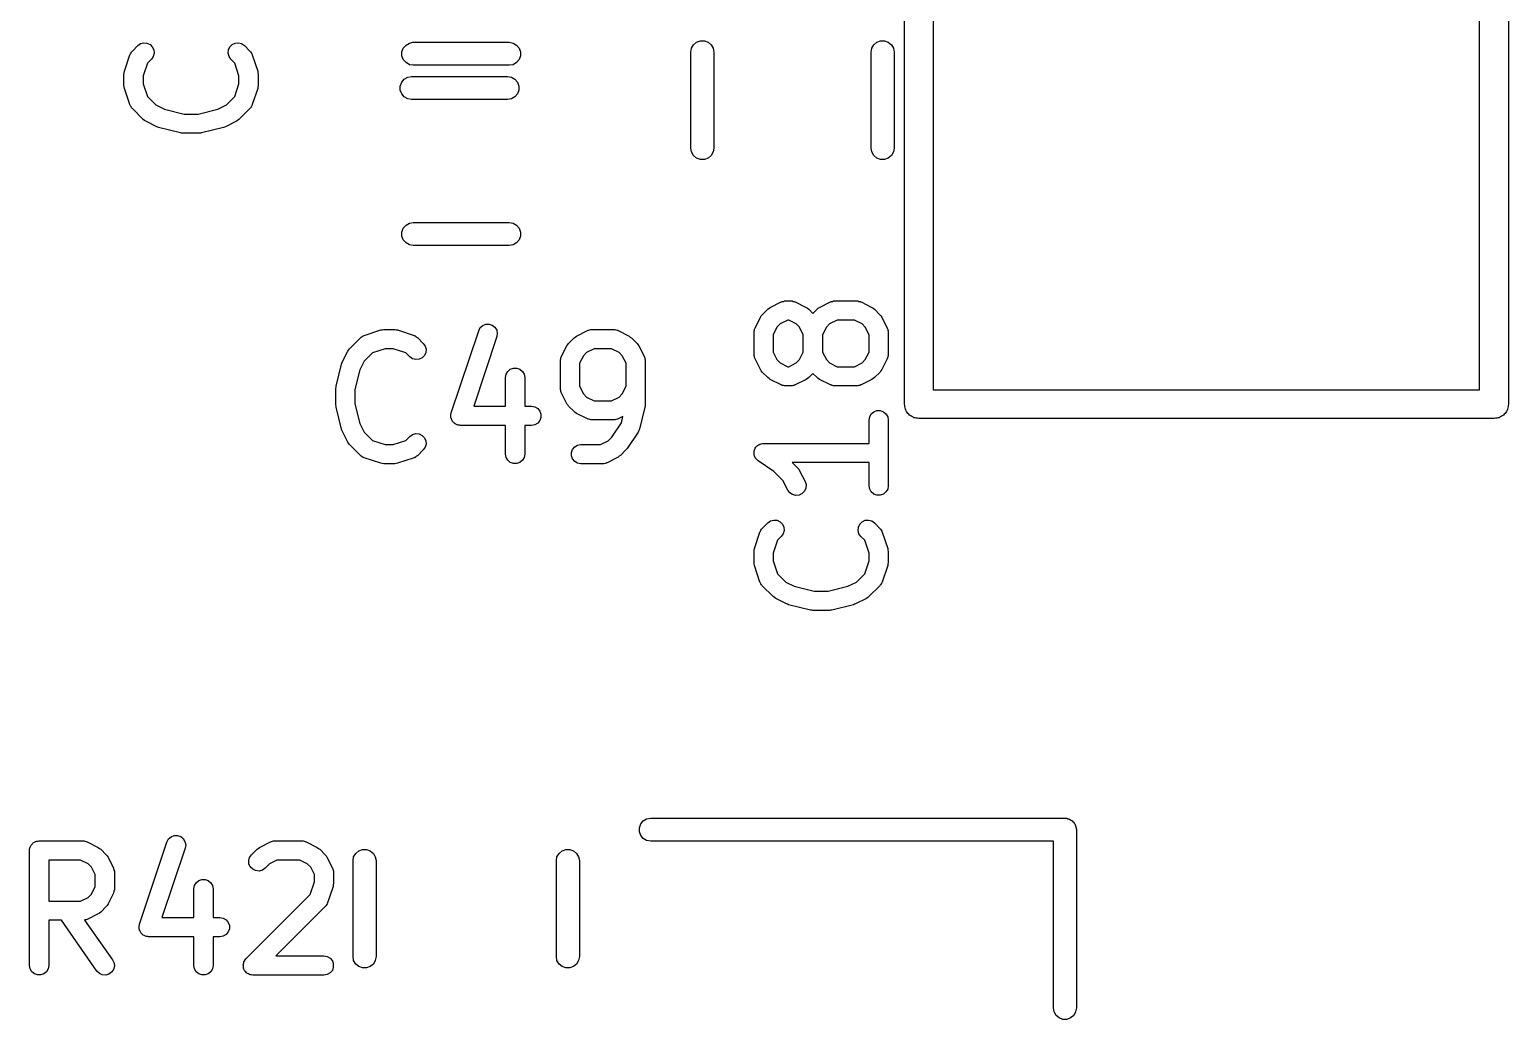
# Model space of a CAD drawing. Extents: x 83.4 to 168.1, y -157.3 to -85.4.
# Drawn here: x 136.38 to 144.09, y -113.02 to -107.85 of the extents above; entities that cross this region are included whole.
import ezdxf

# ---------------------------------------------------------------- set-up
doc = ezdxf.new("R2010")
doc.units = 0
doc.header["$MEASUREMENT"] = 0
doc.layers.add('BLACK', color=7, linetype='CONTINUOUS')

msp = doc.modelspace()

# ---------------------------------------------------------------- linework, layer by layer
at = {"layer": 'Black'}
for p, q in [((141.09, -104.882), (141.09, -109.732)), ((143.94, -109.732), (143.94, -104.882)), ((144.09, -104.807), (144.09, -109.807)), ((140.94, -109.807), (140.94, -106.358)), ((136.91, -107.97), (136.912, -107.968)), ((136.912, -107.968), (136.914, -107.966)), ((136.914, -107.966), (136.942, -107.937)), ((136.942, -107.937), (136.956, -107.927)), ((136.956, -107.927), (136.973, -107.923)), ((136.973, -107.923), (136.99, -107.924)), ((136.99, -107.924), (137.006, -107.931)), ((137.006, -107.931), (137.018, -107.944)), ((137.018, -107.944), (137.026, -107.959)), ((137.026, -107.959), (137.027, -107.977)), ((137.413, -107.977), (137.415, -107.959)), ((137.415, -107.959), (137.422, -107.944)), ((137.422, -107.944), (137.434, -107.931)), ((137.434, -107.931), (137.45, -107.924)), ((137.45, -107.924), (137.468, -107.923)), ((137.468, -107.923), (137.484, -107.927)), ((137.484, -107.927), (137.499, -107.937)), ((137.499, -107.937), (137.527, -107.966)), ((137.527, -107.966), (137.529, -107.968)), ((137.529, -107.968), (137.531, -107.97)), ((138.32, -107.97), (138.327, -107.95)), ((138.327, -107.95), (138.341, -107.934)), ((138.341, -107.934), (138.359, -107.924)), ((138.359, -107.924), (138.379, -107.92)), ((138.379, -107.92), (138.879, -107.92)), ((138.879, -107.92), (138.9, -107.924)), ((138.9, -107.924), (138.918, -107.934)), ((138.918, -107.934), (138.931, -107.95)), ((138.931, -107.95), (138.938, -107.97)), ((139.826, -107.972), (139.83, -107.951)), ((139.83, -107.951), (139.841, -107.933)), ((139.841, -107.933), (139.856, -107.92)), ((139.856, -107.92), (139.876, -107.913)), ((139.876, -107.913), (139.897, -107.913)), ((139.897, -107.913), (139.916, -107.92)), ((139.916, -107.92), (139.932, -107.933)), ((139.932, -107.933), (139.943, -107.951)), ((139.943, -107.951), (139.946, -107.972)), ((140.766, -107.972), (140.77, -107.951)), ((140.77, -107.951), (140.781, -107.933)), ((140.781, -107.933), (140.796, -107.92)), ((140.796, -107.92), (140.816, -107.913)), ((140.816, -107.913), (140.837, -107.913)), ((140.837, -107.913), (140.856, -107.92)), ((140.856, -107.92), (140.872, -107.933)), ((140.872, -107.933), (140.883, -107.951)), ((140.883, -107.951), (140.886, -107.972)), ((136.873, -108.071), (136.901, -107.985)), ((136.901, -107.985), (136.903, -107.983)), ((136.903, -107.983), (136.904, -107.98)), ((136.904, -107.98), (136.907, -107.975)), ((136.907, -107.975), (136.91, -107.97)), ((136.993, -108.028), (136.97, -108.095)), ((137.013, -108.008), (136.993, -108.028)), ((137.023, -107.994), (137.013, -108.008)), ((137.027, -107.977), (137.023, -107.994)), ((137.418, -107.994), (137.413, -107.977)), ((137.428, -108.008), (137.418, -107.994)), ((137.448, -108.028), (137.428, -108.008)), ((137.47, -108.095), (137.448, -108.028)), ((137.531, -107.97), (137.534, -107.975)), ((137.534, -107.975), (137.537, -107.98)), ((137.537, -107.98), (137.538, -107.983)), ((137.538, -107.983), (137.539, -107.985)), ((137.539, -107.985), (137.568, -108.071)), ((138.32, -107.991), (138.32, -107.97)), ((138.327, -108.01), (138.32, -107.991)), ((138.341, -108.026), (138.327, -108.01)), ((138.359, -108.037), (138.341, -108.026)), ((138.379, -108.04), (138.359, -108.037)), ((138.879, -108.04), (138.379, -108.04)), ((138.9, -108.037), (138.879, -108.04)), ((138.918, -108.026), (138.9, -108.037)), ((138.931, -108.01), (138.918, -108.026)), ((138.938, -107.991), (138.931, -108.01)), ((138.938, -107.97), (138.938, -107.991)), ((139.826, -108.472), (139.826, -107.972)), ((139.946, -107.972), (139.946, -108.472)), ((140.766, -108.472), (140.766, -107.972)), ((140.886, -107.972), (140.886, -108.472)), ((136.87, -108.087), (136.872, -108.079)), ((136.87, -108.144), (136.87, -108.087)), ((136.872, -108.079), (136.873, -108.071)), ((136.97, -108.095), (136.97, -108.136)), ((137.47, -108.136), (137.47, -108.095)), ((137.568, -108.071), (137.569, -108.079)), ((137.569, -108.079), (137.57, -108.087)), ((137.57, -108.087), (137.57, -108.144)), ((138.319, -108.128), (138.332, -108.112)), ((138.332, -108.112), (138.35, -108.102)), ((138.35, -108.102), (138.37, -108.098)), ((138.37, -108.098), (138.87, -108.098)), ((138.87, -108.098), (138.891, -108.102)), ((138.891, -108.102), (138.909, -108.112)), ((138.909, -108.112), (138.922, -108.128)), ((136.872, -108.152), (136.87, -108.144)), ((136.873, -108.16), (136.872, -108.152)), ((136.901, -108.245), (136.873, -108.16)), ((136.97, -108.136), (136.993, -108.203)), ((137.448, -108.203), (137.47, -108.136)), ((137.568, -108.16), (137.539, -108.245)), ((137.569, -108.152), (137.568, -108.16)), ((137.57, -108.144), (137.569, -108.152)), ((138.311, -108.148), (138.319, -108.128)), ((138.311, -108.169), (138.311, -108.148)), ((138.319, -108.188), (138.311, -108.169)), ((138.332, -108.204), (138.319, -108.188)), ((138.922, -108.188), (138.909, -108.204)), ((138.922, -108.128), (138.93, -108.148)), ((138.93, -108.169), (138.922, -108.188)), ((138.93, -108.148), (138.93, -108.169)), ((136.903, -108.248), (136.901, -108.245)), ((136.904, -108.251), (136.903, -108.248)), ((136.907, -108.255), (136.904, -108.251)), ((136.91, -108.261), (136.907, -108.255)), ((136.912, -108.263), (136.91, -108.261)), ((136.914, -108.265), (136.912, -108.263)), ((136.971, -108.322), (136.914, -108.265)), ((136.993, -108.203), (137.036, -108.246)), ((137.036, -108.246), (137.081, -108.268)), ((137.081, -108.268), (137.184, -108.294)), ((137.257, -108.294), (137.36, -108.268)), ((137.36, -108.268), (137.405, -108.246)), ((137.405, -108.246), (137.448, -108.203)), ((137.527, -108.265), (137.47, -108.322)), ((137.529, -108.263), (137.527, -108.265)), ((137.531, -108.261), (137.529, -108.263)), ((137.534, -108.255), (137.531, -108.261)), ((137.537, -108.251), (137.534, -108.255)), ((137.538, -108.248), (137.537, -108.251)), ((137.539, -108.245), (137.538, -108.248)), ((138.35, -108.215), (138.332, -108.204)), ((138.37, -108.218), (138.35, -108.215)), ((138.87, -108.218), (138.37, -108.218)), ((138.891, -108.215), (138.87, -108.218)), ((138.909, -108.204), (138.891, -108.215)), ((136.977, -108.327), (136.971, -108.322)), ((136.984, -108.331), (136.977, -108.327)), ((137.041, -108.36), (136.984, -108.331)), ((137.184, -108.294), (137.257, -108.294)), ((137.457, -108.331), (137.4, -108.36)), ((137.463, -108.327), (137.457, -108.331)), ((137.47, -108.322), (137.463, -108.327)), ((137.046, -108.362), (137.041, -108.36)), ((137.051, -108.364), (137.046, -108.362)), ((137.165, -108.392), (137.051, -108.364)), ((137.171, -108.393), (137.165, -108.392)), ((137.177, -108.394), (137.171, -108.393)), ((137.263, -108.394), (137.177, -108.394)), ((137.269, -108.393), (137.263, -108.394)), ((137.275, -108.392), (137.269, -108.393)), ((137.39, -108.364), (137.275, -108.392)), ((137.395, -108.362), (137.39, -108.364)), ((137.4, -108.36), (137.395, -108.362)), ((139.83, -108.492), (139.826, -108.472)), ((139.841, -108.51), (139.83, -108.492)), ((139.943, -108.492), (139.932, -108.51)), ((139.946, -108.472), (139.943, -108.492)), ((140.77, -108.492), (140.766, -108.472)), ((140.781, -108.51), (140.77, -108.492)), ((140.883, -108.492), (140.872, -108.51)), ((140.886, -108.472), (140.883, -108.492)), ((139.856, -108.524), (139.841, -108.51)), ((139.876, -108.531), (139.856, -108.524)), ((139.897, -108.531), (139.876, -108.531)), ((139.916, -108.524), (139.897, -108.531)), ((139.932, -108.51), (139.916, -108.524)), ((140.796, -108.524), (140.781, -108.51)), ((140.816, -108.531), (140.796, -108.524)), ((140.837, -108.531), (140.816, -108.531)), ((140.856, -108.524), (140.837, -108.531)), ((140.872, -108.51), (140.856, -108.524)), ((138.32, -108.91), (138.327, -108.89)), ((138.327, -108.89), (138.341, -108.874)), ((138.341, -108.874), (138.359, -108.864)), ((138.359, -108.864), (138.379, -108.86)), ((138.379, -108.86), (138.879, -108.86)), ((138.879, -108.86), (138.9, -108.864)), ((138.9, -108.864), (138.918, -108.874)), ((138.918, -108.874), (138.931, -108.89)), ((138.931, -108.89), (138.938, -108.91)), ((138.32, -108.931), (138.32, -108.91)), ((138.327, -108.95), (138.32, -108.931)), ((138.341, -108.966), (138.327, -108.95)), ((138.359, -108.977), (138.341, -108.966)), ((138.918, -108.966), (138.9, -108.977)), ((138.931, -108.95), (138.918, -108.966)), ((138.938, -108.931), (138.931, -108.95)), ((138.938, -108.91), (138.938, -108.931)), ((138.379, -108.98), (138.359, -108.977)), ((138.879, -108.98), (138.379, -108.98)), ((138.9, -108.977), (138.879, -108.98)), ((140.24, -109.303), (140.298, -109.274)), ((140.298, -109.274), (140.3, -109.273)), ((140.3, -109.273), (140.303, -109.272)), ((140.303, -109.272), (140.309, -109.271)), ((140.309, -109.271), (140.314, -109.269)), ((140.314, -109.269), (140.317, -109.269)), ((140.317, -109.269), (140.32, -109.269)), ((140.32, -109.269), (140.349, -109.269)), ((140.349, -109.269), (140.351, -109.269)), ((140.351, -109.269), (140.354, -109.269)), ((140.354, -109.269), (140.36, -109.271)), ((140.36, -109.271), (140.366, -109.272)), ((140.366, -109.272), (140.368, -109.273)), ((140.368, -109.273), (140.371, -109.274)), ((140.371, -109.274), (140.428, -109.303)), ((140.498, -109.303), (140.555, -109.274)), ((140.555, -109.274), (140.558, -109.273)), ((140.558, -109.273), (140.56, -109.272)), ((140.56, -109.272), (140.566, -109.271)), ((140.566, -109.271), (140.571, -109.269)), ((140.571, -109.269), (140.574, -109.269)), ((140.574, -109.269), (140.577, -109.269)), ((140.577, -109.269), (140.691, -109.269)), ((140.691, -109.269), (140.694, -109.269)), ((140.694, -109.269), (140.697, -109.269)), ((140.697, -109.269), (140.703, -109.271)), ((140.703, -109.271), (140.709, -109.272)), ((140.709, -109.272), (140.711, -109.273)), ((140.711, -109.273), (140.714, -109.274)), ((140.714, -109.274), (140.771, -109.303)), ((140.161, -109.411), (140.19, -109.354)), ((140.19, -109.354), (140.194, -109.347)), ((140.194, -109.347), (140.199, -109.341)), ((140.199, -109.341), (140.228, -109.312)), ((140.228, -109.312), (140.234, -109.307)), ((140.234, -109.307), (140.24, -109.303)), ((140.428, -109.303), (140.435, -109.307)), ((140.435, -109.307), (140.441, -109.312)), ((140.441, -109.312), (140.463, -109.334)), ((140.463, -109.334), (140.485, -109.312)), ((140.485, -109.312), (140.491, -109.307)), ((140.491, -109.307), (140.498, -109.303)), ((140.771, -109.303), (140.777, -109.307)), ((140.777, -109.307), (140.784, -109.312)), ((140.784, -109.312), (140.812, -109.341)), ((140.812, -109.341), (140.817, -109.347)), ((140.817, -109.347), (140.822, -109.354)), ((140.822, -109.354), (140.85, -109.411)), ((138.123, -109.449), (138.209, -109.42)), ((138.209, -109.42), (138.217, -109.419)), ((138.217, -109.419), (138.225, -109.418)), ((138.225, -109.418), (138.282, -109.418)), ((138.282, -109.418), (138.29, -109.419)), ((138.29, -109.419), (138.297, -109.42)), ((138.297, -109.42), (138.383, -109.449)), ((138.577, -109.852), (138.72, -109.424)), ((138.72, -109.424), (138.728, -109.408)), ((138.728, -109.408), (138.741, -109.397)), ((138.741, -109.397), (138.757, -109.39)), ((138.757, -109.39), (138.775, -109.39)), ((138.775, -109.39), (138.791, -109.395)), ((138.791, -109.395), (138.805, -109.406)), ((138.805, -109.406), (138.814, -109.421)), ((138.814, -109.421), (138.817, -109.438)), ((139.231, -109.452), (139.288, -109.423)), ((139.288, -109.423), (139.291, -109.422)), ((139.291, -109.422), (139.293, -109.421)), ((139.293, -109.421), (139.299, -109.42)), ((139.299, -109.42), (139.305, -109.418)), ((139.305, -109.418), (139.307, -109.418)), ((139.307, -109.418), (139.31, -109.418)), ((139.31, -109.418), (139.425, -109.418)), ((139.425, -109.418), (139.427, -109.418)), ((139.427, -109.418), (139.43, -109.418)), ((139.43, -109.418), (139.436, -109.42)), ((139.436, -109.42), (139.442, -109.421)), ((139.442, -109.421), (139.444, -109.422)), ((139.444, -109.422), (139.447, -109.423)), ((139.447, -109.423), (139.504, -109.452)), ((140.156, -109.427), (140.158, -109.422)), ((140.156, -109.43), (140.156, -109.427)), ((140.156, -109.433), (140.156, -109.43)), ((140.156, -109.547), (140.156, -109.433)), ((140.158, -109.422), (140.159, -109.416)), ((140.159, -109.416), (140.16, -109.413)), ((140.16, -109.413), (140.161, -109.411)), ((140.275, -109.405), (140.256, -109.445)), ((140.292, -109.388), (140.275, -109.405)), ((140.332, -109.369), (140.292, -109.388)), ((140.337, -109.369), (140.332, -109.369)), ((140.376, -109.388), (140.337, -109.369)), ((140.393, -109.406), (140.376, -109.388)), ((140.413, -109.445), (140.393, -109.406)), ((140.533, -109.406), (140.513, -109.445)), ((140.55, -109.388), (140.533, -109.406)), ((140.589, -109.369), (140.55, -109.388)), ((140.68, -109.369), (140.589, -109.369)), ((140.719, -109.388), (140.68, -109.369)), ((140.736, -109.406), (140.719, -109.388)), ((140.756, -109.445), (140.736, -109.406)), ((140.85, -109.411), (140.851, -109.413)), ((140.851, -109.413), (140.853, -109.416)), ((140.853, -109.416), (140.854, -109.422)), ((140.854, -109.422), (140.855, -109.427)), ((140.855, -109.427), (140.855, -109.43)), ((140.855, -109.43), (140.856, -109.433)), ((140.856, -109.433), (140.856, -109.547)), ((138.046, -109.518), (138.103, -109.461)), ((138.103, -109.461), (138.106, -109.459)), ((138.106, -109.459), (138.108, -109.457)), ((138.108, -109.457), (138.113, -109.455)), ((138.113, -109.455), (138.118, -109.451)), ((138.118, -109.451), (138.12, -109.45)), ((138.12, -109.45), (138.123, -109.449)), ((138.383, -109.449), (138.386, -109.45)), ((138.386, -109.45), (138.389, -109.451)), ((138.389, -109.451), (138.393, -109.455)), ((138.393, -109.455), (138.398, -109.457)), ((138.398, -109.457), (138.4, -109.459)), ((138.4, -109.459), (138.403, -109.461)), ((138.403, -109.461), (138.431, -109.49)), ((138.431, -109.49), (138.441, -109.504)), ((138.441, -109.504), (138.446, -109.521)), ((138.815, -109.455), (138.694, -109.818)), ((138.817, -109.438), (138.815, -109.455)), ((139.151, -109.56), (139.18, -109.503)), ((139.18, -109.503), (139.185, -109.496)), ((139.185, -109.496), (139.189, -109.49)), ((139.189, -109.49), (139.218, -109.461)), ((139.218, -109.461), (139.224, -109.457)), ((139.224, -109.457), (139.231, -109.452)), ((139.504, -109.452), (139.51, -109.457)), ((139.51, -109.457), (139.517, -109.461)), ((139.517, -109.461), (139.546, -109.49)), ((139.546, -109.49), (139.55, -109.496)), ((139.55, -109.496), (139.555, -109.503)), ((139.555, -109.503), (139.584, -109.56)), ((140.256, -109.445), (140.256, -109.536)), ((140.413, -109.536), (140.413, -109.445)), ((140.513, -109.445), (140.513, -109.536)), ((140.756, -109.536), (140.756, -109.445)), ((138.008, -109.588), (138.037, -109.531)), ((138.037, -109.531), (138.042, -109.525)), ((138.042, -109.525), (138.046, -109.518)), ((138.123, -109.583), (138.1, -109.628)), ((138.166, -109.54), (138.123, -109.583)), ((138.233, -109.518), (138.166, -109.54)), ((138.274, -109.518), (138.233, -109.518)), ((138.34, -109.54), (138.274, -109.518)), ((138.361, -109.56), (138.34, -109.54)), ((138.375, -109.57), (138.361, -109.56)), ((138.392, -109.575), (138.375, -109.57)), ((138.409, -109.573), (138.392, -109.575)), ((138.425, -109.566), (138.409, -109.573)), ((138.437, -109.554), (138.425, -109.566)), ((138.444, -109.538), (138.437, -109.554)), ((138.446, -109.521), (138.444, -109.538)), ((139.146, -109.576), (139.148, -109.571)), ((139.146, -109.579), (139.146, -109.576)), ((139.146, -109.582), (139.146, -109.579)), ((139.146, -109.725), (139.146, -109.582)), ((139.148, -109.571), (139.149, -109.565)), ((139.149, -109.565), (139.15, -109.563)), ((139.15, -109.563), (139.151, -109.56)), ((139.266, -109.555), (139.246, -109.594)), ((139.283, -109.538), (139.266, -109.555)), ((139.322, -109.518), (139.283, -109.538)), ((139.413, -109.518), (139.322, -109.518)), ((139.452, -109.538), (139.413, -109.518)), ((139.469, -109.555), (139.452, -109.538)), ((139.489, -109.594), (139.469, -109.555)), ((139.584, -109.56), (139.584, -109.563)), ((139.584, -109.563), (139.586, -109.565)), ((139.586, -109.565), (139.587, -109.571)), ((139.587, -109.571), (139.589, -109.576)), ((139.589, -109.576), (139.588, -109.579)), ((139.588, -109.579), (139.589, -109.582)), ((139.589, -109.582), (139.589, -109.811)), ((140.156, -109.55), (140.156, -109.547)), ((140.156, -109.553), (140.156, -109.55)), ((140.158, -109.559), (140.156, -109.553)), ((140.159, -109.564), (140.158, -109.559)), ((140.16, -109.567), (140.159, -109.564)), ((140.161, -109.57), (140.16, -109.567)), ((140.19, -109.627), (140.161, -109.57)), ((140.256, -109.536), (140.275, -109.575)), ((140.275, -109.575), (140.292, -109.592)), ((140.376, -109.592), (140.393, -109.575)), ((140.393, -109.575), (140.413, -109.536)), ((140.513, -109.536), (140.533, -109.575)), ((140.533, -109.575), (140.55, -109.592)), ((140.719, -109.592), (140.736, -109.575)), ((140.736, -109.575), (140.756, -109.536)), ((140.85, -109.57), (140.822, -109.627)), ((140.851, -109.567), (140.85, -109.57)), ((140.853, -109.564), (140.851, -109.567)), ((140.854, -109.559), (140.853, -109.564)), ((140.855, -109.553), (140.854, -109.559)), ((140.856, -109.547), (140.855, -109.55)), ((140.855, -109.55), (140.855, -109.553)), ((137.976, -109.713), (138.005, -109.599)), ((138.005, -109.599), (138.007, -109.594)), ((138.007, -109.594), (138.008, -109.588)), ((138.1, -109.628), (138.075, -109.731)), ((138.86, -109.668), (138.863, -109.651)), ((138.863, -109.651), (138.872, -109.636)), ((138.872, -109.636), (138.885, -109.625)), ((138.885, -109.625), (138.902, -109.619)), ((138.902, -109.619), (138.919, -109.619)), ((138.919, -109.619), (138.935, -109.625)), ((138.935, -109.625), (138.949, -109.636)), ((138.949, -109.636), (138.957, -109.651)), ((138.957, -109.651), (138.96, -109.668)), ((139.246, -109.594), (139.246, -109.713)), ((139.489, -109.713), (139.489, -109.594)), ((140.194, -109.633), (140.19, -109.627)), ((140.199, -109.64), (140.194, -109.633)), ((140.228, -109.668), (140.199, -109.64)), ((140.292, -109.592), (140.332, -109.612)), ((140.332, -109.612), (140.337, -109.612)), ((140.337, -109.612), (140.376, -109.592)), ((140.463, -109.647), (140.441, -109.668)), ((140.485, -109.668), (140.463, -109.647)), ((140.55, -109.592), (140.589, -109.612)), ((140.589, -109.612), (140.68, -109.612)), ((140.68, -109.612), (140.719, -109.592)), ((140.813, -109.64), (140.784, -109.668)), ((140.817, -109.633), (140.813, -109.64)), ((140.822, -109.627), (140.817, -109.633)), ((137.975, -109.725), (137.976, -109.719)), ((137.975, -109.811), (137.975, -109.725)), ((137.976, -109.719), (137.976, -109.713)), ((138.075, -109.731), (138.075, -109.805)), ((138.86, -109.818), (138.86, -109.668)), ((138.96, -109.668), (138.96, -109.818)), ((139.146, -109.728), (139.146, -109.725)), ((139.146, -109.731), (139.146, -109.728)), ((139.148, -109.736), (139.146, -109.731)), ((139.149, -109.742), (139.148, -109.736)), ((139.246, -109.713), (139.266, -109.753)), ((139.469, -109.753), (139.489, -109.713)), ((140.234, -109.673), (140.228, -109.668)), ((140.24, -109.678), (140.234, -109.673)), ((140.298, -109.706), (140.24, -109.678)), ((140.3, -109.707), (140.298, -109.706)), ((140.303, -109.709), (140.3, -109.707)), ((140.309, -109.71), (140.303, -109.709)), ((140.314, -109.711), (140.309, -109.71)), ((140.317, -109.711), (140.314, -109.711)), ((140.32, -109.712), (140.317, -109.711)), ((140.349, -109.712), (140.32, -109.712)), ((140.351, -109.711), (140.349, -109.712)), ((140.354, -109.711), (140.351, -109.711)), ((140.36, -109.71), (140.354, -109.711)), ((140.366, -109.709), (140.36, -109.71)), ((140.368, -109.707), (140.366, -109.709)), ((140.371, -109.706), (140.368, -109.707)), ((140.428, -109.678), (140.371, -109.706)), ((140.435, -109.673), (140.428, -109.678)), ((140.441, -109.668), (140.435, -109.673)), ((140.491, -109.673), (140.485, -109.668)), ((140.498, -109.678), (140.491, -109.673)), ((140.555, -109.706), (140.498, -109.678)), ((140.558, -109.707), (140.555, -109.706)), ((140.56, -109.709), (140.558, -109.707)), ((140.566, -109.71), (140.56, -109.709)), ((140.571, -109.711), (140.566, -109.71)), ((140.574, -109.711), (140.571, -109.711)), ((140.577, -109.712), (140.574, -109.711)), ((140.691, -109.712), (140.577, -109.712)), ((140.694, -109.711), (140.691, -109.712)), ((140.697, -109.711), (140.694, -109.711)), ((140.703, -109.71), (140.697, -109.711)), ((140.709, -109.709), (140.703, -109.71)), ((140.711, -109.707), (140.709, -109.709)), ((140.714, -109.706), (140.711, -109.707)), ((140.771, -109.678), (140.714, -109.706)), ((140.777, -109.673), (140.771, -109.678)), ((140.784, -109.668), (140.777, -109.673)), ((141.09, -109.732), (143.94, -109.732)), ((137.976, -109.817), (137.975, -109.811)), ((137.976, -109.823), (137.976, -109.817)), ((138.075, -109.805), (138.1, -109.908)), ((138.694, -109.818), (138.86, -109.818)), ((138.96, -109.818), (138.996, -109.818)), ((138.996, -109.818), (139.013, -109.821)), ((139.15, -109.745), (139.149, -109.742)), ((139.151, -109.747), (139.15, -109.745)), ((139.18, -109.805), (139.151, -109.747)), ((139.185, -109.811), (139.18, -109.805)), ((139.189, -109.818), (139.185, -109.811)), ((139.218, -109.846), (139.189, -109.818)), ((139.266, -109.753), (139.283, -109.77)), ((139.283, -109.77), (139.322, -109.789)), ((139.322, -109.789), (139.413, -109.789)), ((139.413, -109.789), (139.452, -109.77)), ((139.452, -109.77), (139.469, -109.753)), ((139.588, -109.817), (139.587, -109.823)), ((139.589, -109.811), (139.588, -109.817)), ((140.942, -109.814), (140.94, -109.807)), ((140.942, -109.82), (140.942, -109.814)), ((144.09, -109.807), (144.089, -109.814)), ((144.089, -109.814), (144.089, -109.82)), ((138.005, -109.937), (137.976, -109.823)), ((138.575, -109.859), (138.577, -109.856)), ((138.575, -109.864), (138.575, -109.859)), ((138.575, -109.869), (138.575, -109.864)), ((138.575, -109.873), (138.575, -109.869)), ((138.575, -109.877), (138.575, -109.873)), ((138.577, -109.881), (138.575, -109.877)), ((138.577, -109.856), (138.577, -109.852)), ((138.578, -109.886), (138.577, -109.881)), ((138.58, -109.889), (138.578, -109.886)), ((138.581, -109.893), (138.58, -109.889)), ((138.584, -109.897), (138.581, -109.893)), ((139.013, -109.821), (139.028, -109.83)), ((139.028, -109.83), (139.039, -109.843)), ((139.039, -109.893), (139.028, -109.906)), ((139.039, -109.843), (139.045, -109.859)), ((139.045, -109.877), (139.039, -109.893)), ((139.045, -109.859), (139.045, -109.877)), ((139.224, -109.851), (139.218, -109.846)), ((139.231, -109.855), (139.224, -109.851)), ((139.288, -109.884), (139.231, -109.855)), ((139.291, -109.885), (139.288, -109.884)), ((139.293, -109.886), (139.291, -109.885)), ((139.299, -109.887), (139.293, -109.886)), ((139.305, -109.889), (139.299, -109.887)), ((139.307, -109.889), (139.305, -109.889)), ((139.31, -109.889), (139.307, -109.889)), ((139.425, -109.889), (139.31, -109.889)), ((139.427, -109.889), (139.425, -109.889)), ((139.43, -109.889), (139.427, -109.889)), ((139.436, -109.887), (139.43, -109.889)), ((139.442, -109.886), (139.436, -109.887)), ((139.444, -109.885), (139.442, -109.886)), ((139.447, -109.884), (139.444, -109.885)), ((139.472, -109.871), (139.447, -109.884)), ((139.464, -109.905), (139.472, -109.871)), ((139.587, -109.823), (139.559, -109.937)), ((140.756, -109.89), (140.759, -109.873)), ((140.756, -110.012), (140.756, -109.89)), ((140.759, -109.873), (140.767, -109.858)), ((140.767, -109.858), (140.781, -109.847)), ((140.781, -109.847), (140.797, -109.841)), ((140.797, -109.841), (140.814, -109.841)), ((140.814, -109.841), (140.831, -109.847)), ((140.831, -109.847), (140.844, -109.858)), ((140.844, -109.858), (140.853, -109.873)), ((140.853, -109.873), (140.856, -109.89)), ((140.856, -109.89), (140.856, -110.233)), ((140.944, -109.826), (140.942, -109.82)), ((140.945, -109.833), (140.944, -109.826)), ((140.948, -109.839), (140.945, -109.833)), ((140.951, -109.845), (140.948, -109.839)), ((140.955, -109.85), (140.951, -109.845)), ((140.958, -109.855), (140.955, -109.85)), ((140.963, -109.86), (140.958, -109.855)), ((140.967, -109.865), (140.963, -109.86)), ((140.973, -109.868), (140.967, -109.865)), ((140.978, -109.872), (140.973, -109.868)), ((140.984, -109.874), (140.978, -109.872)), ((140.99, -109.878), (140.984, -109.874)), ((140.996, -109.879), (140.99, -109.878)), ((141.002, -109.881), (140.996, -109.879)), ((141.009, -109.881), (141.002, -109.881)), ((141.015, -109.882), (141.009, -109.881)), ((144.015, -109.882), (141.015, -109.882)), ((144.022, -109.881), (144.015, -109.882)), ((144.029, -109.881), (144.022, -109.881)), ((144.035, -109.879), (144.029, -109.881)), ((144.041, -109.878), (144.035, -109.879)), ((144.047, -109.874), (144.041, -109.878)), ((144.053, -109.872), (144.047, -109.874)), ((144.058, -109.868), (144.053, -109.872)), ((144.064, -109.865), (144.058, -109.868)), ((144.068, -109.86), (144.064, -109.865)), ((144.073, -109.855), (144.068, -109.86)), ((144.076, -109.85), (144.073, -109.855)), ((144.08, -109.845), (144.076, -109.85)), ((144.083, -109.839), (144.08, -109.845)), ((144.086, -109.833), (144.083, -109.839)), ((144.087, -109.826), (144.086, -109.833)), ((144.089, -109.82), (144.087, -109.826)), ((138.007, -109.942), (138.005, -109.937)), ((138.008, -109.947), (138.007, -109.942)), ((138.037, -110.005), (138.008, -109.947)), ((138.1, -109.908), (138.123, -109.953)), ((138.123, -109.953), (138.166, -109.996)), ((138.361, -109.975), (138.375, -109.965)), ((138.375, -109.965), (138.392, -109.961)), ((138.392, -109.961), (138.409, -109.962)), ((138.409, -109.962), (138.425, -109.97)), ((138.425, -109.97), (138.437, -109.982)), ((138.587, -109.901), (138.584, -109.897)), ((138.59, -109.903), (138.587, -109.901)), ((138.592, -109.906), (138.59, -109.903)), ((138.597, -109.909), (138.592, -109.906)), ((138.601, -109.912), (138.597, -109.909)), ((138.604, -109.913), (138.601, -109.912)), ((138.607, -109.915), (138.604, -109.913)), ((138.612, -109.916), (138.607, -109.915)), ((138.617, -109.917), (138.612, -109.916)), ((138.621, -109.917), (138.617, -109.917)), ((138.625, -109.918), (138.621, -109.917)), ((138.86, -109.918), (138.625, -109.918)), ((138.86, -110.068), (138.86, -109.918)), ((138.996, -109.918), (138.96, -109.918)), ((138.96, -109.918), (138.96, -110.068)), ((139.013, -109.915), (138.996, -109.918)), ((139.028, -109.906), (139.013, -109.915)), ((139.414, -109.979), (139.464, -109.905)), ((139.552, -109.953), (139.495, -110.039)), ((139.555, -109.945), (139.552, -109.953)), ((139.559, -109.937), (139.555, -109.945)), ((138.042, -110.011), (138.037, -110.005)), ((138.046, -110.018), (138.042, -110.011)), ((138.103, -110.075), (138.046, -110.018)), ((138.166, -109.996), (138.233, -110.018)), ((138.233, -110.018), (138.274, -110.018)), ((138.274, -110.018), (138.34, -109.996)), ((138.34, -109.996), (138.361, -109.975)), ((138.431, -110.046), (138.403, -110.075)), ((138.441, -110.032), (138.431, -110.046)), ((138.437, -109.982), (138.444, -109.998)), ((138.446, -110.015), (138.441, -110.032)), ((138.444, -109.998), (138.446, -110.015)), ((139.204, -110.059), (139.21, -110.043)), ((139.21, -110.043), (139.221, -110.03)), ((139.221, -110.03), (139.236, -110.021)), ((139.236, -110.021), (139.253, -110.018)), ((139.253, -110.018), (139.356, -110.018)), ((139.356, -110.018), (139.395, -109.998)), ((139.395, -109.998), (139.414, -109.979)), ((139.488, -110.046), (139.46, -110.075)), ((139.491, -110.042), (139.488, -110.046)), ((139.495, -110.039), (139.491, -110.042)), ((140.156, -110.053), (140.159, -110.047)), ((140.159, -110.047), (140.16, -110.042)), ((140.16, -110.042), (140.161, -110.039)), ((140.161, -110.039), (140.162, -110.037)), ((140.162, -110.037), (140.166, -110.032)), ((140.166, -110.032), (140.17, -110.027)), ((140.17, -110.027), (140.172, -110.025)), ((140.172, -110.025), (140.174, -110.023)), ((140.174, -110.023), (140.179, -110.02)), ((140.179, -110.02), (140.184, -110.017)), ((140.184, -110.017), (140.186, -110.016)), ((140.186, -110.016), (140.189, -110.015)), ((140.189, -110.015), (140.194, -110.014)), ((140.194, -110.014), (140.2, -110.012)), ((140.2, -110.012), (140.203, -110.012)), ((140.203, -110.012), (140.206, -110.012)), ((140.206, -110.012), (140.756, -110.012)), ((138.106, -110.076), (138.103, -110.075)), ((138.108, -110.079), (138.106, -110.076)), ((138.113, -110.081), (138.108, -110.079)), ((138.118, -110.085), (138.113, -110.081)), ((138.12, -110.085), (138.118, -110.085)), ((138.123, -110.087), (138.12, -110.085)), ((138.209, -110.115), (138.123, -110.087)), ((138.217, -110.117), (138.209, -110.115)), ((138.225, -110.118), (138.217, -110.117)), ((138.282, -110.118), (138.225, -110.118)), ((138.29, -110.117), (138.282, -110.118)), ((138.297, -110.115), (138.29, -110.117)), ((138.383, -110.087), (138.297, -110.115)), ((138.386, -110.085), (138.383, -110.087)), ((138.389, -110.085), (138.386, -110.085)), ((138.393, -110.081), (138.389, -110.085)), ((138.398, -110.079), (138.393, -110.081)), ((138.4, -110.076), (138.398, -110.079)), ((138.403, -110.075), (138.4, -110.076)), ((138.863, -110.085), (138.86, -110.068)), ((138.872, -110.1), (138.863, -110.085)), ((138.885, -110.111), (138.872, -110.1)), ((138.902, -110.117), (138.885, -110.111)), ((138.919, -110.117), (138.902, -110.117)), ((138.935, -110.111), (138.919, -110.117)), ((138.949, -110.1), (138.935, -110.111)), ((138.957, -110.085), (138.949, -110.1)), ((138.96, -110.068), (138.957, -110.085)), ((139.204, -110.077), (139.204, -110.059)), ((139.21, -110.093), (139.204, -110.077)), ((139.221, -110.106), (139.21, -110.093)), ((139.236, -110.115), (139.221, -110.106)), ((139.253, -110.118), (139.236, -110.115)), ((139.367, -110.118), (139.253, -110.118)), ((139.37, -110.117), (139.367, -110.118)), ((139.373, -110.118), (139.37, -110.117)), ((139.379, -110.116), (139.373, -110.118)), ((139.385, -110.115), (139.379, -110.116)), ((139.387, -110.113), (139.385, -110.115)), ((139.39, -110.113), (139.387, -110.113)), ((139.447, -110.084), (139.39, -110.113)), ((139.453, -110.079), (139.447, -110.084)), ((139.46, -110.075), (139.453, -110.079)), ((140.156, -110.056), (140.156, -110.053)), ((140.156, -110.058), (140.156, -110.056)), ((140.156, -110.064), (140.156, -110.058)), ((140.156, -110.07), (140.156, -110.064)), ((140.157, -110.073), (140.156, -110.07)), ((140.158, -110.076), (140.157, -110.073)), ((140.16, -110.081), (140.158, -110.076)), ((140.162, -110.087), (140.16, -110.081)), ((140.164, -110.089), (140.162, -110.087)), ((140.165, -110.091), (140.164, -110.089)), ((140.17, -110.095), (140.165, -110.091)), ((140.174, -110.1), (140.17, -110.095)), ((140.176, -110.101), (140.174, -110.1)), ((140.178, -110.103), (140.176, -110.101)), ((140.26, -110.158), (140.178, -110.103)), ((140.756, -110.112), (140.355, -110.112)), ((140.355, -110.112), (140.384, -110.141)), ((140.756, -110.233), (140.756, -110.112)), ((140.307, -110.206), (140.26, -110.158)), ((140.384, -110.141), (140.389, -110.147)), ((140.389, -110.147), (140.393, -110.154)), ((140.393, -110.154), (140.422, -110.211)), ((140.332, -110.255), (140.307, -110.206)), ((140.343, -110.269), (140.332, -110.255)), ((140.357, -110.279), (140.343, -110.269)), ((140.374, -110.283), (140.357, -110.279)), ((140.391, -110.281), (140.374, -110.283)), ((140.407, -110.273), (140.391, -110.281)), ((140.419, -110.261), (140.407, -110.273)), ((140.426, -110.245), (140.419, -110.261)), ((140.422, -110.211), (140.427, -110.227)), ((140.427, -110.227), (140.426, -110.245)), ((140.759, -110.25), (140.756, -110.233)), ((140.767, -110.265), (140.759, -110.25)), ((140.781, -110.276), (140.767, -110.265)), ((140.797, -110.282), (140.781, -110.276)), ((140.831, -110.276), (140.814, -110.282)), ((140.844, -110.265), (140.831, -110.276)), ((140.853, -110.25), (140.844, -110.265)), ((140.856, -110.233), (140.853, -110.25)), ((140.814, -110.282), (140.797, -110.282)), ((140.199, -110.455), (140.228, -110.426)), ((140.228, -110.426), (140.242, -110.416)), ((140.242, -110.416), (140.259, -110.412)), ((140.259, -110.412), (140.276, -110.413)), ((140.276, -110.413), (140.292, -110.421)), ((140.292, -110.421), (140.304, -110.433)), ((140.304, -110.433), (140.311, -110.449)), ((140.7, -110.449), (140.708, -110.433)), ((140.708, -110.433), (140.72, -110.421)), ((140.72, -110.421), (140.736, -110.413)), ((140.736, -110.413), (140.753, -110.412)), ((140.753, -110.412), (140.77, -110.416)), ((140.77, -110.416), (140.784, -110.426)), ((140.784, -110.426), (140.812, -110.455)), ((140.158, -110.56), (140.187, -110.474)), ((140.187, -110.474), (140.188, -110.472)), ((140.188, -110.472), (140.189, -110.469)), ((140.189, -110.469), (140.192, -110.464)), ((140.192, -110.464), (140.195, -110.459)), ((140.195, -110.459), (140.197, -110.457)), ((140.197, -110.457), (140.199, -110.455)), ((140.298, -110.497), (140.278, -110.517)), ((140.308, -110.483), (140.298, -110.497)), ((140.313, -110.466), (140.308, -110.483)), ((140.311, -110.449), (140.313, -110.466)), ((140.699, -110.466), (140.7, -110.449)), ((140.703, -110.483), (140.699, -110.466)), ((140.713, -110.497), (140.703, -110.483)), ((140.733, -110.517), (140.713, -110.497)), ((140.812, -110.455), (140.814, -110.457)), ((140.814, -110.457), (140.816, -110.459)), ((140.816, -110.459), (140.819, -110.464)), ((140.819, -110.464), (140.822, -110.469)), ((140.822, -110.469), (140.823, -110.472)), ((140.823, -110.472), (140.825, -110.474)), ((140.825, -110.474), (140.853, -110.56)), ((140.156, -110.576), (140.157, -110.568)), ((140.156, -110.633), (140.156, -110.576)), ((140.157, -110.568), (140.158, -110.56)), ((140.278, -110.517), (140.256, -110.584)), ((140.256, -110.584), (140.256, -110.625)), ((140.756, -110.584), (140.733, -110.517)), ((140.756, -110.625), (140.756, -110.584)), ((140.853, -110.56), (140.854, -110.568)), ((140.854, -110.568), (140.856, -110.576)), ((140.856, -110.576), (140.856, -110.633)), ((140.157, -110.641), (140.156, -110.633)), ((140.158, -110.649), (140.157, -110.641)), ((140.187, -110.735), (140.158, -110.649)), ((140.256, -110.625), (140.278, -110.692)), ((140.733, -110.692), (140.756, -110.625)), ((140.853, -110.649), (140.825, -110.735)), ((140.854, -110.641), (140.853, -110.649)), ((140.856, -110.633), (140.854, -110.641)), ((140.188, -110.737), (140.187, -110.735)), ((140.189, -110.74), (140.188, -110.737)), ((140.192, -110.745), (140.189, -110.74)), ((140.278, -110.692), (140.321, -110.735)), ((140.321, -110.735), (140.366, -110.757)), ((140.645, -110.757), (140.69, -110.735)), ((140.69, -110.735), (140.733, -110.692)), ((140.822, -110.74), (140.819, -110.745)), ((140.823, -110.737), (140.822, -110.74)), ((140.825, -110.735), (140.823, -110.737)), ((140.195, -110.75), (140.192, -110.745)), ((140.197, -110.752), (140.195, -110.75)), ((140.199, -110.754), (140.197, -110.752)), ((140.256, -110.811), (140.199, -110.754)), ((140.263, -110.816), (140.256, -110.811)), ((140.269, -110.821), (140.263, -110.816)), ((140.326, -110.849), (140.269, -110.821)), ((140.366, -110.757), (140.469, -110.783)), ((140.469, -110.783), (140.542, -110.783)), ((140.542, -110.783), (140.645, -110.757)), ((140.742, -110.821), (140.685, -110.849)), ((140.749, -110.816), (140.742, -110.821)), ((140.755, -110.811), (140.749, -110.816)), ((140.812, -110.754), (140.755, -110.811)), ((140.814, -110.752), (140.812, -110.754)), ((140.816, -110.75), (140.814, -110.752)), ((140.819, -110.745), (140.816, -110.75)), ((140.331, -110.851), (140.326, -110.849)), ((140.336, -110.853), (140.331, -110.851)), ((140.451, -110.882), (140.336, -110.853)), ((140.457, -110.882), (140.451, -110.882)), ((140.463, -110.883), (140.457, -110.882)), ((140.549, -110.883), (140.463, -110.883)), ((140.555, -110.882), (140.549, -110.883)), ((140.561, -110.882), (140.555, -110.882)), ((140.675, -110.853), (140.561, -110.882)), ((140.68, -110.851), (140.675, -110.853)), ((140.685, -110.849), (140.68, -110.851)), ((139.578, -111.981), (139.596, -111.97)), ((139.596, -111.97), (139.617, -111.966)), ((139.617, -111.966), (141.777, -111.966)), ((141.777, -111.966), (141.782, -111.967)), ((141.782, -111.967), (141.787, -111.967)), ((141.787, -111.967), (141.792, -111.969)), ((141.792, -111.969), (141.797, -111.97)), ((141.797, -111.97), (141.802, -111.973)), ((141.802, -111.973), (141.807, -111.975)), ((141.807, -111.975), (141.811, -111.978)), ((141.811, -111.978), (141.815, -111.981)), ((139.558, -112.016), (139.565, -111.996)), ((139.558, -112.037), (139.558, -112.016)), ((139.565, -112.056), (139.558, -112.037)), ((139.565, -111.996), (139.578, -111.981)), ((141.815, -111.981), (141.819, -111.985)), ((141.819, -111.985), (141.823, -111.988)), ((141.823, -111.988), (141.825, -111.992)), ((141.825, -111.992), (141.829, -111.996)), ((141.829, -111.996), (141.831, -112.001)), ((141.831, -112.001), (141.833, -112.006)), ((141.833, -112.006), (141.834, -112.011)), ((141.834, -112.011), (141.836, -112.016)), ((141.836, -112.016), (141.836, -112.021)), ((141.836, -112.021), (141.837, -112.026)), ((141.837, -112.026), (141.837, -112.956)), ((136.378, -112.126), (136.38, -112.122)), ((136.378, -112.131), (136.378, -112.126)), ((136.378, -112.135), (136.378, -112.131)), ((136.38, -112.122), (136.381, -112.118)), ((136.381, -112.118), (136.383, -112.114)), ((136.383, -112.114), (136.384, -112.11)), ((136.384, -112.11), (136.387, -112.107)), ((136.387, -112.107), (136.389, -112.103)), ((136.389, -112.103), (136.393, -112.1)), ((136.393, -112.1), (136.395, -112.097)), ((136.395, -112.097), (136.399, -112.094)), ((136.399, -112.094), (136.403, -112.092)), ((136.403, -112.092), (136.407, -112.09)), ((136.407, -112.09), (136.41, -112.088)), ((136.41, -112.088), (136.415, -112.087)), ((136.415, -112.087), (136.419, -112.086)), ((136.419, -112.086), (136.423, -112.086)), ((136.423, -112.086), (136.428, -112.085)), ((136.428, -112.085), (136.656, -112.085)), ((136.656, -112.085), (136.659, -112.085)), ((136.659, -112.085), (136.662, -112.085)), ((136.662, -112.085), (136.667, -112.087)), ((136.667, -112.087), (136.673, -112.088)), ((136.673, -112.088), (136.676, -112.089)), ((136.676, -112.089), (136.678, -112.09)), ((136.678, -112.09), (136.736, -112.119)), ((136.736, -112.119), (136.742, -112.124)), ((136.742, -112.124), (136.749, -112.128)), ((136.749, -112.128), (136.777, -112.157)), ((136.952, -112.519), (137.094, -112.091)), ((137.189, -112.122), (137.068, -112.485)), ((137.094, -112.091), (137.103, -112.075)), ((137.103, -112.075), (137.116, -112.064)), ((137.116, -112.064), (137.132, -112.057)), ((137.132, -112.057), (137.149, -112.057)), ((137.149, -112.057), (137.166, -112.062)), ((137.166, -112.062), (137.179, -112.073)), ((137.179, -112.073), (137.188, -112.088)), ((137.188, -112.088), (137.192, -112.105)), ((137.192, -112.105), (137.189, -112.122)), ((137.535, -112.157), (137.564, -112.128)), ((137.564, -112.128), (137.57, -112.124)), ((137.57, -112.124), (137.577, -112.119)), ((137.577, -112.119), (137.634, -112.09)), ((137.634, -112.09), (137.636, -112.089)), ((137.636, -112.089), (137.639, -112.088)), ((137.639, -112.088), (137.645, -112.087)), ((137.645, -112.087), (137.65, -112.085)), ((137.65, -112.085), (137.653, -112.085)), ((137.653, -112.085), (137.656, -112.085)), ((137.656, -112.085), (137.799, -112.085)), ((137.799, -112.085), (137.802, -112.085)), ((137.802, -112.085), (137.805, -112.085)), ((137.805, -112.085), (137.81, -112.087)), ((137.81, -112.087), (137.816, -112.088)), ((137.816, -112.088), (137.819, -112.089)), ((137.819, -112.089), (137.821, -112.09)), ((137.821, -112.09), (137.878, -112.119)), ((137.878, -112.119), (137.885, -112.124)), ((137.885, -112.124), (137.891, -112.128)), ((137.891, -112.128), (137.92, -112.157)), ((138.095, -112.136), (138.114, -112.129)), ((138.114, -112.129), (138.135, -112.129)), ((138.135, -112.129), (138.155, -112.136)), ((139.155, -112.136), (139.174, -112.129)), ((139.174, -112.129), (139.195, -112.129)), ((139.195, -112.129), (139.215, -112.136)), ((139.578, -112.072), (139.565, -112.056)), ((139.596, -112.083), (139.578, -112.072)), ((139.617, -112.086), (139.596, -112.083)), ((141.717, -112.086), (139.617, -112.086)), ((141.717, -112.956), (141.717, -112.086)), ((136.378, -112.735), (136.378, -112.135)), ((136.478, -112.185), (136.478, -112.399)), ((136.644, -112.185), (136.478, -112.185)), ((136.684, -112.205), (136.644, -112.185)), ((136.701, -112.222), (136.684, -112.205)), ((136.777, -112.157), (136.782, -112.163)), ((136.782, -112.163), (136.787, -112.17)), ((136.787, -112.17), (136.815, -112.227)), ((137.521, -112.188), (137.525, -112.171)), ((137.522, -112.205), (137.521, -112.188)), ((137.529, -112.221), (137.522, -112.205)), ((137.525, -112.171), (137.535, -112.157)), ((137.629, -112.205), (137.606, -112.227)), ((137.668, -112.185), (137.629, -112.205)), ((137.787, -112.185), (137.668, -112.185)), ((137.826, -112.205), (137.787, -112.185)), ((137.844, -112.222), (137.826, -112.205)), ((137.92, -112.157), (137.925, -112.163)), ((137.925, -112.163), (137.929, -112.17)), ((137.929, -112.17), (137.958, -112.227)), ((138.065, -112.188), (138.068, -112.168)), ((138.065, -112.688), (138.065, -112.188)), ((138.068, -112.168), (138.079, -112.15)), ((138.079, -112.15), (138.095, -112.136)), ((138.155, -112.136), (138.171, -112.15)), ((138.171, -112.15), (138.181, -112.168)), ((138.181, -112.168), (138.185, -112.188)), ((138.185, -112.188), (138.185, -112.688)), ((139.125, -112.188), (139.128, -112.168)), ((139.125, -112.688), (139.125, -112.188)), ((139.128, -112.168), (139.139, -112.15)), ((139.139, -112.15), (139.155, -112.136)), ((139.215, -112.136), (139.231, -112.15)), ((139.231, -112.15), (139.241, -112.168)), ((139.241, -112.168), (139.245, -112.188)), ((139.245, -112.188), (139.245, -112.688)), ((136.72, -112.261), (136.701, -112.222)), ((136.72, -112.323), (136.72, -112.261)), ((136.815, -112.227), (136.816, -112.23)), ((136.816, -112.23), (136.817, -112.232)), ((136.817, -112.232), (136.818, -112.238)), ((136.818, -112.238), (136.82, -112.243)), ((136.82, -112.243), (136.82, -112.246)), ((136.82, -112.246), (136.82, -112.249)), ((136.82, -112.249), (136.82, -112.335)), ((137.26, -112.292), (137.276, -112.286)), ((137.276, -112.286), (137.293, -112.286)), ((137.293, -112.286), (137.31, -112.292)), ((137.542, -112.233), (137.529, -112.221)), ((137.557, -112.24), (137.542, -112.233)), ((137.575, -112.242), (137.557, -112.24)), ((137.592, -112.237), (137.575, -112.242)), ((137.606, -112.227), (137.592, -112.237)), ((137.863, -112.261), (137.844, -112.222)), ((137.863, -112.298), (137.863, -112.261)), ((137.958, -112.227), (137.959, -112.23)), ((137.959, -112.23), (137.96, -112.232)), ((137.96, -112.232), (137.961, -112.238)), ((137.961, -112.238), (137.963, -112.243)), ((137.963, -112.243), (137.963, -112.246)), ((137.963, -112.246), (137.963, -112.249)), ((137.963, -112.249), (137.963, -112.306)), ((136.684, -112.38), (136.701, -112.362)), ((136.701, -112.362), (136.72, -112.323)), ((136.815, -112.357), (136.787, -112.414)), ((136.816, -112.355), (136.815, -112.357)), ((136.817, -112.352), (136.816, -112.355)), ((136.818, -112.346), (136.817, -112.352)), ((136.82, -112.341), (136.818, -112.346)), ((136.82, -112.335), (136.82, -112.338)), ((136.82, -112.338), (136.82, -112.341)), ((137.235, -112.335), (137.238, -112.318)), ((137.235, -112.485), (137.235, -112.335)), ((137.238, -112.318), (137.246, -112.303)), ((137.246, -112.303), (137.26, -112.292)), ((137.31, -112.292), (137.323, -112.303)), ((137.323, -112.303), (137.332, -112.318)), ((137.332, -112.318), (137.335, -112.335)), ((137.335, -112.335), (137.335, -112.485)), ((137.841, -112.365), (137.863, -112.298)), ((137.961, -112.322), (137.932, -112.408)), ((137.962, -112.314), (137.961, -112.322)), ((137.963, -112.306), (137.962, -112.314)), ((136.478, -112.399), (136.644, -112.399)), ((136.644, -112.399), (136.684, -112.38)), ((136.777, -112.427), (136.749, -112.456)), ((136.782, -112.421), (136.777, -112.427)), ((136.787, -112.414), (136.782, -112.421)), ((137.506, -112.7), (137.841, -112.365)), ((137.92, -112.427), (137.663, -112.685)), ((137.922, -112.425), (137.92, -112.427)), ((137.924, -112.423), (137.922, -112.425)), ((137.927, -112.418), (137.924, -112.423)), ((137.93, -112.413), (137.927, -112.418)), ((137.931, -112.41), (137.93, -112.413)), ((137.932, -112.408), (137.931, -112.41)), ((136.544, -112.499), (136.478, -112.499)), ((136.478, -112.499), (136.478, -112.735)), ((136.729, -112.764), (136.544, -112.499)), ((136.667, -112.497), (136.665, -112.498)), ((136.665, -112.498), (136.811, -112.706)), ((136.673, -112.496), (136.667, -112.497)), ((136.676, -112.495), (136.673, -112.496)), ((136.678, -112.494), (136.676, -112.495)), ((136.736, -112.465), (136.678, -112.494)), ((136.742, -112.461), (136.736, -112.465)), ((136.749, -112.456), (136.742, -112.461)), ((137.068, -112.485), (137.235, -112.485)), ((137.335, -112.485), (137.37, -112.485)), ((137.37, -112.485), (137.387, -112.488)), ((137.387, -112.488), (137.403, -112.497)), ((137.403, -112.497), (137.414, -112.51)), ((137.414, -112.51), (137.42, -112.526)), ((136.949, -112.536), (136.95, -112.531)), ((136.95, -112.54), (136.949, -112.536)), ((136.95, -112.526), (136.951, -112.523)), ((136.95, -112.531), (136.95, -112.526)), ((136.95, -112.544), (136.95, -112.54)), ((136.951, -112.548), (136.95, -112.544)), ((136.951, -112.523), (136.952, -112.519)), ((136.952, -112.553), (136.951, -112.548)), ((136.954, -112.556), (136.952, -112.553)), ((136.956, -112.56), (136.954, -112.556)), ((136.959, -112.564), (136.956, -112.56)), ((136.962, -112.568), (136.959, -112.564)), ((136.964, -112.57), (136.962, -112.568)), ((136.967, -112.573), (136.964, -112.57)), ((136.971, -112.576), (136.967, -112.573)), ((136.975, -112.579), (136.971, -112.576)), ((136.979, -112.58), (136.975, -112.579)), ((136.982, -112.582), (136.979, -112.58)), ((136.987, -112.583), (136.982, -112.582)), ((136.992, -112.584), (136.987, -112.583)), ((136.995, -112.584), (136.992, -112.584)), ((136.999, -112.585), (136.995, -112.584)), ((137.235, -112.585), (136.999, -112.585)), ((137.235, -112.735), (137.235, -112.585)), ((137.37, -112.585), (137.335, -112.585)), ((137.335, -112.585), (137.335, -112.735)), ((137.387, -112.582), (137.37, -112.585)), ((137.403, -112.573), (137.387, -112.582)), ((137.414, -112.56), (137.403, -112.573)), ((137.42, -112.544), (137.414, -112.56)), ((137.42, -112.526), (137.42, -112.544)), ((136.381, -112.752), (136.378, -112.735)), ((136.478, -112.735), (136.475, -112.752)), ((136.811, -112.706), (136.819, -112.722)), ((136.82, -112.739), (136.816, -112.756)), ((136.819, -112.722), (136.82, -112.739)), ((137.238, -112.752), (137.235, -112.735)), ((137.335, -112.735), (137.332, -112.752)), ((137.492, -112.731), (137.493, -112.728)), ((137.493, -112.737), (137.492, -112.731)), ((137.493, -112.726), (137.495, -112.72)), ((137.493, -112.728), (137.493, -112.726)), ((137.493, -112.744), (137.493, -112.737)), ((137.493, -112.746), (137.493, -112.744)), ((137.494, -112.748), (137.493, -112.746)), ((137.496, -112.754), (137.494, -112.748)), ((137.495, -112.72), (137.496, -112.714)), ((137.496, -112.714), (137.498, -112.712)), ((137.498, -112.712), (137.499, -112.71)), ((137.499, -112.71), (137.503, -112.705)), ((137.503, -112.705), (137.506, -112.7)), ((137.663, -112.685), (137.913, -112.685)), ((137.913, -112.685), (137.93, -112.688)), ((137.93, -112.688), (137.945, -112.697)), ((137.945, -112.697), (137.957, -112.71)), ((137.957, -112.71), (137.962, -112.726)), ((137.962, -112.744), (137.957, -112.76)), ((137.962, -112.726), (137.962, -112.744)), ((138.068, -112.709), (138.065, -112.688)), ((138.079, -112.727), (138.068, -112.709)), ((138.095, -112.74), (138.079, -112.727)), ((138.114, -112.747), (138.095, -112.74)), ((138.135, -112.747), (138.114, -112.747)), ((138.155, -112.74), (138.135, -112.747)), ((138.171, -112.727), (138.155, -112.74)), ((138.181, -112.709), (138.171, -112.727)), ((138.185, -112.688), (138.181, -112.709)), ((139.128, -112.709), (139.125, -112.688)), ((139.139, -112.727), (139.128, -112.709)), ((139.155, -112.74), (139.139, -112.727)), ((139.174, -112.747), (139.155, -112.74)), ((139.195, -112.747), (139.174, -112.747)), ((139.215, -112.74), (139.195, -112.747)), ((139.231, -112.727), (139.215, -112.74)), ((139.241, -112.709), (139.231, -112.727)), ((139.245, -112.688), (139.241, -112.709)), ((136.389, -112.767), (136.381, -112.752)), ((136.403, -112.778), (136.389, -112.767)), ((136.419, -112.784), (136.403, -112.778)), ((136.436, -112.784), (136.419, -112.784)), ((136.453, -112.778), (136.436, -112.784)), ((136.466, -112.767), (136.453, -112.778)), ((136.475, -112.752), (136.466, -112.767)), ((136.742, -112.776), (136.729, -112.764)), ((136.757, -112.783), (136.742, -112.776)), ((136.775, -112.785), (136.757, -112.783)), ((136.791, -112.78), (136.775, -112.785)), ((136.806, -112.77), (136.791, -112.78)), ((136.816, -112.756), (136.806, -112.77)), ((137.246, -112.767), (137.238, -112.752)), ((137.26, -112.778), (137.246, -112.767)), ((137.276, -112.784), (137.26, -112.778)), ((137.293, -112.784), (137.276, -112.784)), ((137.31, -112.778), (137.293, -112.784)), ((137.323, -112.767), (137.31, -112.778)), ((137.332, -112.752), (137.323, -112.767)), ((137.499, -112.76), (137.496, -112.754)), ((137.5, -112.762), (137.499, -112.76)), ((137.501, -112.764), (137.5, -112.762)), ((137.505, -112.768), (137.501, -112.764)), ((137.51, -112.773), (137.505, -112.768)), ((137.512, -112.774), (137.51, -112.773)), ((137.513, -112.776), (137.512, -112.774)), ((137.519, -112.779), (137.513, -112.776)), ((137.525, -112.782), (137.519, -112.779)), ((137.527, -112.782), (137.525, -112.782)), ((137.529, -112.783), (137.527, -112.782)), ((137.535, -112.784), (137.529, -112.783)), ((137.542, -112.785), (137.535, -112.784)), ((137.913, -112.785), (137.542, -112.785)), ((137.93, -112.782), (137.913, -112.785)), ((137.945, -112.773), (137.93, -112.782)), ((137.957, -112.76), (137.945, -112.773)), ((141.721, -112.977), (141.717, -112.956)), ((141.731, -112.995), (141.721, -112.977)), ((141.833, -112.977), (141.823, -112.995)), ((141.837, -112.956), (141.833, -112.977)), ((141.747, -113.008), (141.731, -112.995)), ((141.766, -113.016), (141.747, -113.008)), ((141.787, -113.016), (141.766, -113.016)), ((141.807, -113.008), (141.787, -113.016)), ((141.823, -112.995), (141.807, -113.008))]:
    msp.add_line(p, q, dxfattribs=at)

doc.saveas('drawing.dxf')
